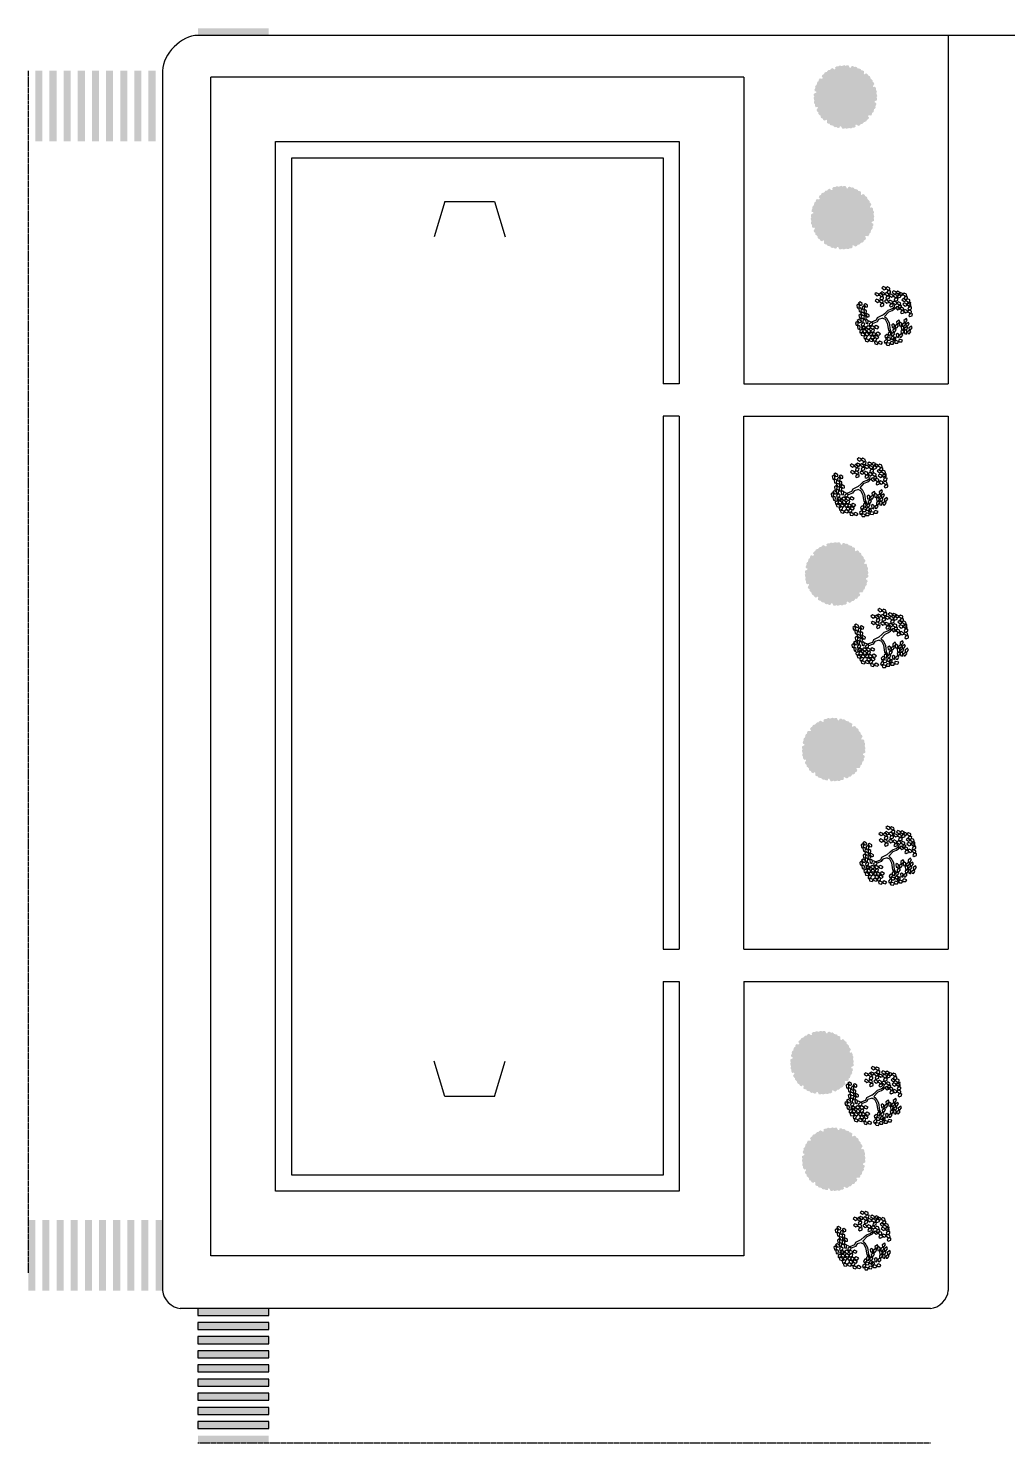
# Model space of a CAD drawing. Header units: millimetres. Extents: x -273369 to 399464, y -35443 to 194245.
# Drawn here: x 292376 to 299302, y 167946 to 177946 of the extents above; entities that cross this region are included whole.
import ezdxf

# ---------------------------------------------------------------- set-up
doc = ezdxf.new("R2010")
doc.units = ezdxf.units.MM
doc.linetypes.add('ACAD_ISO02W100', pattern=[15, 12, -3])
doc.layers.add('TREES', color=3, linetype='Continuous')

# ---------------------------------------------------------------- blocks, each defined once
blk = doc.blocks.new('R_TREE9')
at = {"layer": 'TREES', "color": 3}
for p, q in [((-1032, 688), (-960, 724)), ((-1028, 582), (-1032, 688)), ((-975, 552), (-1028, 582)), ((-923, 604), (-975, 552)), ((-960, 724), (-923, 604)), ((-839, 667), (-757, 734)), ((-830, 606), (-839, 667)), ((-758, 597), (-830, 606)), ((-685, 698), (-758, 597)), ((-757, 734), (-685, 698)), ((-707, 879), (-583, 895)), ((-683, 802), (-707, 879)), ((-699, 992), (-617, 1059)), ((-690, 932), (-699, 992)), ((-618, 922), (-690, 932)), ((-579, 788), (-683, 802)), ((-681, 728), (-599, 795)), ((-672, 667), (-681, 728)), ((-600, 658), (-672, 667)), ((-545, 1024), (-618, 922)), ((-617, 1059), (-545, 1024)), ((-527, 760), (-600, 658)), ((-599, 795), (-527, 760)), ((-583, 895), (-540, 835)), ((-540, 835), (-579, 788)), ((-555, 754), (-431, 769)), ((-532, 676), (-555, 754)), ((-547, 867), (-465, 934)), ((-538, 807), (-547, 867)), ((-540, 1054), (-459, 1120)), ((-532, 993), (-540, 1054)), ((-466, 797), (-538, 807)), ((-460, 983), (-532, 993)), ((-427, 662), (-532, 676)), ((-393, 899), (-466, 797)), ((-465, 934), (-393, 899)), ((-386, 1085), (-460, 983)), ((-459, 1120), (-386, 1085)), ((-431, 769), (-388, 710)), ((-388, 710), (-427, 662)), ((-397, 672), (-273, 688)), ((-374, 595), (-397, 672)), ((-389, 786), (-307, 853)), ((-381, 725), (-389, 786)), ((-388, 928), (-307, 995)), ((-380, 868), (-388, 928)), ((-308, 716), (-381, 725)), ((-308, 858), (-380, 868)), ((-269, 581), (-374, 595)), ((-235, 960), (-308, 858)), ((-235, 817), (-308, 716)), ((-307, 995), (-235, 960)), ((-307, 853), (-235, 817)), ((-295, 547), (-214, 613)), ((-273, 688), (-231, 629)), ((-231, 629), (-269, 581)), ((-231, 847), (-149, 914)), ((-223, 786), (-231, 847)), ((-150, 777), (-223, 786)), ((-214, 613), (-141, 578)), ((-77, 878), (-150, 777)), ((-149, 914), (-77, 878)), ((3, 1024), (43, 1121)), ((39, 974), (3, 1024)), ((108, 1000), (39, 974)), ((43, 1121), (124, 1124)), ((124, 1124), (108, 1000)), ((126, 692), (166, 790)), ((162, 643), (126, 692)), ((143, 1027), (171, 1094)), ((222, 930), (143, 1027)), ((161, 858), (189, 926)), ((241, 761), (161, 858)), ((230, 669), (162, 643)), ((166, 790), (247, 793)), ((171, 1094), (232, 1087)), ((189, 926), (250, 918)), ((275, 991), (222, 930)), ((247, 793), (230, 669)), ((232, 1087), (275, 991)), ((294, 822), (241, 761)), ((250, 918), (294, 822)), ((266, 695), (294, 763)), ((345, 598), (266, 695)), ((278, 993), (318, 1090)), ((314, 943), (278, 993)), ((284, 527), (312, 594)), ((294, 763), (354, 755)), ((312, 594), (373, 587)), ((382, 969), (314, 943)), ((318, 1090), (399, 1093)), ((342, 580), (382, 677)), ((378, 530), (342, 580)), ((398, 659), (345, 598)), ((354, 755), (398, 659)), ((373, 587), (416, 491)), ((399, 1093), (382, 969)), ((382, 677), (463, 680)), ((418, 996), (445, 1063)), ((497, 899), (418, 996)), ((436, 827), (464, 895)), ((516, 730), (436, 827)), ((445, 1063), (506, 1056)), ((463, 680), (446, 556)), ((459, 955), (499, 1052)), ((495, 906), (459, 955)), ((464, 895), (525, 887)), ((482, 582), (510, 650)), ((561, 486), (482, 582)), ((563, 931), (495, 906)), ((550, 960), (497, 899)), ((499, 1052), (580, 1055)), ((506, 1056), (550, 960)), ((510, 650), (570, 643)), ((568, 791), (516, 730)), ((525, 887), (568, 791)), ((580, 1055), (563, 931)), ((570, 643), (614, 547)), ((599, 958), (626, 1026)), ((678, 861), (599, 958)), ((617, 789), (645, 857)), ((697, 693), (617, 789)), ((626, 1026), (687, 1018)), ((645, 857), (706, 849)), ((731, 922), (678, 861)), ((687, 1018), (731, 922)), ((749, 754), (697, 693)), ((698, 824), (739, 921)), ((734, 774), (698, 824)), ((706, 849), (749, 754)), ((803, 800), (734, 774)), ((739, 921), (819, 924)), ((768, 561), (809, 658)), ((819, 924), (803, 800)), ((809, 658), (889, 661)), ((838, 827), (866, 894)), ((918, 730), (838, 827)), ((857, 658), (885, 726)), ((936, 561), (857, 658)), ((866, 894), (927, 887)), ((889, 661), (873, 537)), ((885, 726), (945, 718)), ((908, 564), (936, 631)), ((970, 791), (918, 730)), ((927, 887), (970, 791)), ((936, 631), (997, 624)), ((989, 622), (936, 561)), ((945, 718), (989, 622)), ((997, 624), (1040, 528)), ((-1172, 180), (-1100, 217)), ((-1168, 75), (-1172, 180)), ((-1115, 45), (-1168, 75)), ((-1125, 343), (-1053, 380)), ((-1121, 238), (-1125, 343)), ((-1068, 208), (-1121, 238)), ((-1063, 97), (-1115, 45)), ((-1100, 217), (-1063, 97)), ((-1083, 0), (-1020, 108)), ((-1079, 525), (-1007, 561)), ((-1075, 419), (-1079, 525)), ((-1021, 389), (-1075, 419)), ((-1016, 260), (-1068, 208)), ((-1053, 380), (-1016, 260)), ((-970, 441), (-1021, 389)), ((-1020, 108), (-947, 106)), ((-1007, 561), (-970, 441)), ((-933, 47), (-1007, -28)), ((-989, 344), (-927, 453)), ((-914, 316), (-989, 344)), ((-962, 212), (-890, 248)), ((-958, 106), (-962, 212)), ((-905, 76), (-958, 106)), ((-947, 106), (-933, 47)), ((-927, 453), (-854, 450)), ((-915, 375), (-843, 411)), ((-911, 269), (-915, 375)), ((-839, 391), (-914, 316)), ((-858, 239), (-911, 269)), ((-853, 128), (-905, 76)), ((-890, 248), (-853, 128)), ((-873, 31), (-810, 140)), ((-797, 3), (-873, 31)), ((-806, 291), (-858, 239)), ((-854, 450), (-839, 391)), ((-847, 553), (-723, 569)), ((-824, 476), (-847, 553)), ((-843, 411), (-806, 291)), ((-719, 462), (-824, 476)), ((-810, 140), (-737, 137)), ((-723, 78), (-797, 3)), ((-795, 222), (-671, 238)), ((-771, 145), (-795, 222)), ((-786, 335), (-705, 402)), ((-778, 275), (-786, 335)), ((-705, 265), (-778, 275)), ((-667, 131), (-771, 145)), ((-737, 137), (-723, 78)), ((-723, 569), (-681, 510)), ((-681, 510), (-719, 462)), ((-705, 402), (-632, 367)), ((-632, 367), (-705, 265)), ((-671, 238), (-628, 178)), ((-628, 178), (-667, 131)), ((-545, 145), (-656, 220)), ((-545, 214), (-650, 277)), ((-628, 396), (-547, 463)), ((-620, 336), (-628, 396)), ((-547, 326), (-620, 336)), ((-547, 463), (-474, 428)), ((-474, 428), (-547, 326)), ((-253, 177), (-545, 214)), ((-258, 95), (-545, 145)), ((-462, 372), (-338, 388)), ((-438, 295), (-462, 372)), ((-453, 485), (-372, 552)), ((-445, 425), (-453, 485)), ((-372, 415), (-445, 425)), ((-334, 281), (-438, 295)), ((-372, 552), (-299, 517)), ((-299, 517), (-372, 415)), ((-338, 388), (-295, 328)), ((-295, 328), (-334, 281)), ((-287, 486), (-295, 547)), ((-214, 476), (-287, 486)), ((-101, 14), (-258, 95)), ((-60, 70), (-253, 177)), ((-141, 578), (-214, 476)), ((-60, -80), (-101, 14)), ((4, -11), (-60, 70)), ((4, -11), (197, 164)), ((63, -93), (174, 33)), ((174, 33), (267, 133)), ((197, 164), (256, 302)), ((256, 302), (308, 383)), ((267, 133), (320, 283)), ((364, 430), (284, 527)), ((308, 383), (367, 421)), ((320, 283), (408, 389)), ((416, 491), (364, 430)), ((367, 421), (390, 489)), ((446, 556), (378, 530)), ((400, 242), (441, 339)), ((436, 192), (400, 242)), ((408, 389), (507, 421)), ((505, 218), (436, 192)), ((441, 339), (521, 342)), ((500, 414), (528, 482)), ((580, 317), (500, 414)), ((521, 342), (505, 218)), ((528, 482), (589, 474)), ((540, 244), (568, 312)), ((620, 148), (540, 244)), ((559, 76), (587, 144)), ((638, -21), (559, 76)), ((614, 547), (561, 486)), ((568, 312), (629, 305)), ((632, 378), (580, 317)), ((587, 144), (647, 136)), ((589, 474), (632, 378)), ((672, 209), (620, 148)), ((629, 305), (672, 209)), ((691, 40), (638, -21)), ((640, 436), (680, 533)), ((676, 386), (640, 436)), ((647, 136), (691, 40)), ((744, 412), (676, 386)), ((680, 533), (761, 536)), ((722, 85), (762, 183)), ((757, 36), (722, 85)), ((761, 536), (744, 412)), ((826, 61), (757, 36)), ((762, 183), (843, 186)), ((804, 511), (768, 561)), ((780, 439), (808, 506)), ((859, 342), (780, 439)), ((798, 270), (826, 338)), ((878, 173), (798, 270)), ((873, 537), (804, 511)), ((808, 506), (868, 499)), ((826, 338), (887, 330)), ((843, 186), (826, 61)), ((912, 403), (859, 342)), ((861, 88), (889, 156)), ((941, -9), (861, 88)), ((868, 499), (912, 403)), ((930, 234), (878, 173)), ((887, 330), (930, 234)), ((889, 156), (950, 148)), ((988, 467), (908, 564)), ((927, 395), (955, 463)), ((1006, 298), (927, 395)), ((994, 52), (941, -9)), ((944, 135), (984, 233)), ((979, 86), (944, 135)), ((950, 148), (994, 52)), ((955, 463), (1015, 455)), ((1048, 111), (979, 86)), ((984, 233), (1065, 236)), ((1040, 528), (988, 467)), ((1059, 359), (1006, 298)), ((1015, 455), (1059, 359)), ((1065, 236), (1048, 111)), ((1083, 138), (1111, 206)), ((1163, 41), (1083, 138)), ((1102, -31), (1130, 37)), ((1111, 206), (1172, 198)), ((1130, 37), (1191, 30)), ((1216, 102), (1163, 41)), ((1172, 198), (1216, 102)), ((1191, 30), (1234, -66)), ((-1131, -311), (-1068, -261)), ((-1105, -413), (-1131, -311)), ((-1119, -142), (-1057, -91)), ((-1093, -244), (-1119, -142)), ((-1046, -431), (-1105, -413)), ((-1035, -262), (-1093, -244)), ((-1007, -28), (-1083, 0)), ((-1068, -261), (-1007, -370)), ((-1057, -91), (-996, -201)), ((-1007, -370), (-1046, -431)), ((-996, -201), (-1035, -262)), ((-1014, -524), (-952, -473)), ((-988, -626), (-1014, -524)), ((-1005, -469), (-967, -350)), ((-926, -480), (-1005, -469)), ((-967, -350), (-895, -336)), ((-952, -473), (-890, -582)), ((-869, -392), (-926, -480)), ((-903, -461), (-840, -411)), ((-877, -563), (-903, -461)), ((-895, -336), (-869, -392)), ((-892, -292), (-829, -241)), ((-866, -394), (-892, -292)), ((-819, -582), (-877, -563)), ((-807, -412), (-866, -394)), ((-840, -411), (-779, -520)), ((-829, -241), (-768, -351)), ((-779, -520), (-819, -582)), ((-768, -351), (-807, -412)), ((-778, -619), (-740, -500)), ((-769, -405), (-706, -354)), ((-743, -507), (-769, -405)), ((-757, -236), (-695, -185)), ((-731, -338), (-757, -236)), ((-684, -525), (-743, -507)), ((-740, -500), (-668, -487)), ((-673, -356), (-731, -338)), ((-706, -354), (-645, -464)), ((-641, -542), (-698, -630)), ((-695, -185), (-633, -294)), ((-645, -464), (-684, -525)), ((-633, -294), (-673, -356)), ((-668, -487), (-641, -542)), ((-643, -563), (-605, -444)), ((-564, -574), (-643, -563)), ((-641, -618), (-578, -567)), ((-605, -444), (-533, -430)), ((-578, -567), (-517, -676)), ((-507, -485), (-564, -574)), ((-533, -430), (-507, -485)), ((-500, -468), (-437, -417)), ((-474, -570), (-500, -468)), ((-489, -299), (-426, -248)), ((-463, -401), (-489, -299)), ((-416, -588), (-474, -570)), ((-404, -419), (-463, -401)), ((-437, -417), (-376, -526)), ((-426, -248), (-365, -357)), ((-376, -526), (-416, -588)), ((-365, -357), (-404, -419)), ((-375, -626), (-337, -506)), ((-337, -506), (-265, -493)), ((-238, -548), (-295, -637)), ((-212, -318), (-293, -518)), ((-265, -493), (-238, -548)), ((-147, -355), (-223, -549)), ((-223, -549), (-177, -650)), ((-112, -255), (-212, -318)), ((-48, -312), (-147, -355)), ((-60, -80), (-112, -255)), ((63, -93), (-48, -312)), ((424, -140), (464, -43)), ((460, -190), (424, -140)), ((528, -164), (460, -190)), ((464, -43), (545, -40)), ((545, -40), (528, -164)), ((564, -137), (591, -70)), ((643, -234), (564, -137)), ((582, -306), (610, -238)), ((662, -403), (582, -306)), ((591, -70), (652, -77)), ((610, -238), (671, -246)), ((696, -173), (643, -234)), ((652, -77), (696, -173)), ((714, -342), (662, -403)), ((671, -246), (714, -342)), ((692, -153), (733, -55)), ((728, -202), (692, -153)), ((797, -176), (728, -202)), ((733, -55), (813, -52)), ((813, -52), (797, -176)), ((832, -150), (860, -82)), ((912, -247), (832, -150)), ((851, -318), (879, -251)), ((930, -415), (851, -318)), ((860, -82), (921, -90)), ((879, -251), (939, -258)), ((880, -81), (908, -13)), ((959, -177), (880, -81)), ((908, -13), (969, -20)), ((964, -186), (912, -247)), ((921, -90), (964, -186)), ((983, -354), (930, -415)), ((939, -258), (983, -354)), ((1012, -116), (959, -177)), ((969, -20), (1012, -116)), ((1181, -127), (1102, -31)), ((1234, -66), (1181, -127)), ((-1026, -693), (-963, -642)), ((-1000, -795), (-1026, -693)), ((-941, -813), (-1000, -795)), ((-930, -644), (-988, -626)), ((-963, -642), (-902, -752)), ((-902, -752), (-941, -813)), ((-890, -582), (-930, -644)), ((-900, -851), (-862, -732)), ((-821, -862), (-900, -851)), ((-862, -732), (-790, -718)), ((-764, -773), (-821, -862)), ((-790, -718), (-764, -773)), ((-786, -862), (-724, -811)), ((-760, -964), (-786, -862)), ((-698, -630), (-778, -619)), ((-775, -693), (-712, -642)), ((-749, -795), (-775, -693)), ((-702, -982), (-760, -964)), ((-690, -813), (-749, -795)), ((-724, -811), (-662, -920)), ((-712, -642), (-651, -751)), ((-662, -920), (-702, -982)), ((-651, -751), (-690, -813)), ((-661, -1020), (-623, -901)), ((-581, -1031), (-661, -1020)), ((-652, -787), (-589, -736)), ((-626, -889), (-652, -787)), ((-614, -720), (-641, -618)), ((-567, -907), (-626, -889)), ((-623, -901), (-551, -887)), ((-556, -738), (-614, -720)), ((-589, -736), (-528, -845)), ((-524, -942), (-581, -1031)), ((-528, -845), (-567, -907)), ((-517, -676), (-556, -738)), ((-551, -887), (-524, -942)), ((-527, -945), (-488, -825)), ((-447, -956), (-527, -945)), ((-519, -1024), (-394, -1012)), ((-498, -1102), (-519, -1024)), ((-506, -799), (-443, -749)), ((-480, -901), (-506, -799)), ((-394, -1119), (-498, -1102)), ((-494, -630), (-432, -579)), ((-468, -732), (-494, -630)), ((-488, -825), (-417, -812)), ((-421, -920), (-480, -901)), ((-410, -750), (-468, -732)), ((-390, -867), (-447, -956)), ((-443, -749), (-382, -858)), ((-432, -579), (-371, -689)), ((-382, -858), (-421, -920)), ((-417, -812), (-390, -867)), ((-371, -689), (-410, -750)), ((-394, -1012), (-354, -1073)), ((-354, -1073), (-394, -1119)), ((-380, -957), (-342, -838)), ((-301, -968), (-380, -957)), ((-295, -637), (-375, -626)), ((-369, -1103), (-244, -1091)), ((-348, -1181), (-369, -1103)), ((-342, -838), (-270, -825)), ((-244, -880), (-301, -968)), ((-285, -692), (-161, -680)), ((-264, -770), (-285, -692)), ((-270, -825), (-244, -880)), ((-160, -787), (-264, -770)), ((-246, -1047), (-229, -975)), ((-153, -1130), (-246, -1047)), ((-244, -1091), (-204, -1152)), ((-204, -1152), (-244, -1198)), ((-229, -975), (-168, -973)), ((-227, -886), (-102, -874)), ((-206, -964), (-227, -886)), ((-102, -981), (-206, -964)), ((-168, -973), (-110, -1061)), ((-161, -680), (-120, -741)), ((-120, -741), (-160, -787)), ((-110, -1061), (-153, -1130)), ((-135, -771), (-10, -759)), ((-114, -849), (-135, -771)), ((-10, -866), (-114, -849)), ((-102, -874), (-62, -935)), ((-62, -935), (-102, -981)), ((-77, -965), (48, -953)), ((-56, -1043), (-77, -965)), ((48, -1060), (-56, -1043)), ((-13, -715), (4, -644)), ((81, -798), (-13, -715)), ((-10, -759), (30, -820)), ((30, -820), (-10, -866)), ((4, -644), (65, -642)), ((46, -909), (63, -838)), ((139, -992), (46, -909)), ((48, -953), (89, -1014)), ((89, -1014), (48, -1060)), ((63, -838), (124, -836)), ((65, -642), (124, -729)), ((124, -729), (81, -798)), ((118, -761), (242, -749)), ((139, -839), (118, -761)), ((124, -836), (182, -923)), ((243, -856), (139, -839)), ((182, -923), (139, -992)), ((194, -974), (318, -962)), ((215, -1052), (194, -974)), ((319, -1069), (215, -1052)), ((242, -749), (283, -810)), ((283, -810), (243, -856)), ((268, -840), (393, -828)), ((289, -918), (268, -840)), ((393, -935), (289, -918)), ((318, -962), (359, -1023)), ((359, -1023), (319, -1069)), ((344, -1053), (469, -1041)), ((365, -1130), (344, -1053)), ((469, -1148), (365, -1130)), ((390, -784), (407, -712)), ((484, -867), (390, -784)), ((393, -828), (433, -889)), ((433, -889), (393, -935)), ((407, -712), (468, -710)), ((466, -996), (483, -925)), ((560, -1079), (466, -996)), ((468, -710), (527, -798)), ((469, -1041), (509, -1102)), ((509, -1102), (469, -1148)), ((483, -925), (544, -923)), ((527, -798), (484, -867)), ((544, -923), (603, -1011)), ((603, -1011), (560, -1079)), ((-244, -1198), (-348, -1181))]:
    blk.add_line(p, q, dxfattribs=at)

msp = doc.modelspace()

# ---------------------------------------------------------------- hatches: boundary and pattern name
h = msp.add_hatch(color=256)
h.set_gradient(color1=(255, 255, 255), rotation=208, tint=1)
h.paths.add_polyline_path([(294076.049, 177945.938), (294076.049, 177895.938), (293576.049, 177895.938), (293576.049, 177945.938)])
h = msp.add_hatch(color=256)
h.set_gradient(color1=(255, 255, 255), rotation=208, tint=1)
h.paths.add_polyline_path([(292426.046, 177146.911), (292476.046, 177146.911), (292476.046, 177646.911), (292426.046, 177646.911)])
h.paths.add_polyline_path([(292576.046, 177646.911), (292526.046, 177646.911), (292526.046, 177146.911), (292576.046, 177146.911)])
h.paths.add_polyline_path([(292626.046, 177146.911), (292676.046, 177146.911), (292676.046, 177646.911), (292626.046, 177646.911)])
h.paths.add_polyline_path([(292726.046, 177146.911), (292776.046, 177146.911), (292776.046, 177646.911), (292726.046, 177646.911)])
h.paths.add_polyline_path([(292876.046, 177646.911), (292826.046, 177646.911), (292826.046, 177146.911), (292876.046, 177146.911)])
h.paths.add_polyline_path([(292926.046, 177146.911), (292976.046, 177146.911), (292976.046, 177646.911), (292926.046, 177646.911)])
h.paths.add_polyline_path([(293026.046, 177146.911), (293076.046, 177146.911), (293076.046, 177646.911), (293026.046, 177646.911)])
h.paths.add_polyline_path([(293126.046, 177146.911), (293176.046, 177146.911), (293176.046, 177646.911), (293126.046, 177646.911)])
h.paths.add_polyline_path([(293226.046, 177146.911), (293276.046, 177146.911), (293276.046, 177646.911), (293226.046, 177646.911)])
h = msp.add_hatch(color=256)
h.dxf.hatch_style = 1
h.set_gradient(color1=(153, 204, 0), color2=(51, 51, 51), rotation=208, tint=1)
h.paths.add_polyline_path([(298148.154, 177685.376), (298157.115, 177679.987), (298163.388, 177683.744), (298176.683, 177683.705), (298185.724, 177666.849), (298192.96, 177666.849), (298195.934, 177677.367), (298207.202, 177678.962), (298219.378, 177672.275), (298228.575, 177674.235), (298237.063, 177668.821), (298239.926, 177663.463), (298261.614, 177658.411), (298266.68, 177649.264), (298273.991, 177649.381), (298285.486, 177642.7), (298284.887, 177623.582), (298291.154, 177619.964), (298298.988, 177627.586), (298309.544, 177623.333), (298316.746, 177611.454), (298325.69, 177608.553), (298330.334, 177599.62), (298330.134, 177593.549), (298346.391, 177578.33), (298346.205, 177567.875), (298352.595, 177564.321), (298359.209, 177552.788), (298349.131, 177536.53), (298352.749, 177530.264), (298363.345, 177532.947), (298370.361, 177523.986), (298370.658, 177510.097), (298376.954, 177503.113), (298376.509, 177493.055), (298373.3, 177487.897), (298379.77, 177466.588), (298374.381, 177457.628), (298378.138, 177451.355), (298378.099, 177438.059), (298361.243, 177429.019), (298361.243, 177421.783), (298371.761, 177418.809), (298373.356, 177407.541), (298366.669, 177395.364), (298368.629, 177386.168), (298363.215, 177377.68), (298357.857, 177374.817), (298352.805, 177353.128), (298343.658, 177348.062), (298343.775, 177340.752), (298337.094, 177329.257), (298317.976, 177329.856), (298314.358, 177323.589), (298321.98, 177315.754), (298317.727, 177305.199), (298305.848, 177297.997), (298302.947, 177289.052), (298294.014, 177284.409), (298287.943, 177284.609), (298272.724, 177268.351), (298262.269, 177268.538), (298258.715, 177262.148), (298247.182, 177255.533), (298230.924, 177265.611), (298224.658, 177261.993), (298227.341, 177251.397), (298218.38, 177244.382), (298204.492, 177244.085), (298197.507, 177237.789), (298187.449, 177238.234), (298182.291, 177241.443), (298160.982, 177234.973), (298152.022, 177240.362), (298145.749, 177236.605), (298132.453, 177236.643), (298123.413, 177253.5), (298116.177, 177253.5), (298113.203, 177242.982), (298101.935, 177241.387), (298089.758, 177248.074), (298080.562, 177246.114), (298072.074, 177251.528), (298069.211, 177256.886), (298047.522, 177261.937), (298042.456, 177271.084), (298035.146, 177270.967), (298023.651, 177277.648), (298024.25, 177296.767), (298017.983, 177300.385), (298010.148, 177292.763), (297999.593, 177297.016), (297992.391, 177308.895), (297983.446, 177311.796), (297978.803, 177320.729), (297979.003, 177326.8), (297962.745, 177342.019), (297962.932, 177352.474), (297956.542, 177356.027), (297949.927, 177367.561), (297960.005, 177383.818), (297956.387, 177390.085), (297945.791, 177387.402), (297938.776, 177396.362), (297938.479, 177410.251), (297932.183, 177417.236), (297932.628, 177427.294), (297935.837, 177432.452), (297929.367, 177453.76), (297934.756, 177462.721), (297930.999, 177468.994), (297931.037, 177482.289), (297947.894, 177491.33), (297947.894, 177498.566), (297937.376, 177501.54), (297935.781, 177512.808), (297942.468, 177524.984), (297940.508, 177534.181), (297945.922, 177542.669), (297951.28, 177545.531), (297956.331, 177567.22), (297965.478, 177572.286), (297965.361, 177579.597), (297972.042, 177591.092), (297991.161, 177590.493), (297994.779, 177596.759), (297987.157, 177604.594), (297991.41, 177615.15), (298003.289, 177622.352), (298006.19, 177631.296), (298015.123, 177635.94), (298021.194, 177635.74), (298036.413, 177651.997), (298046.868, 177651.811), (298050.421, 177658.201), (298061.955, 177664.815), (298078.212, 177654.737), (298084.479, 177658.355), (298081.796, 177668.951), (298090.757, 177675.966), (298104.645, 177676.264), (298111.63, 177682.559), (298121.688, 177682.115), (298126.846, 177678.906)])
h = msp.add_hatch(color=256)
h.dxf.hatch_style = 1
h.set_gradient(color1=(153, 204, 0), color2=(51, 51, 51), rotation=208, tint=1)
h.paths.add_polyline_path([(298127.311, 176832.233), (298136.272, 176826.845), (298142.544, 176830.601), (298155.84, 176830.563), (298164.88, 176813.707), (298172.116, 176813.707), (298175.091, 176824.224), (298186.358, 176825.819), (298198.535, 176819.133), (298207.732, 176821.093), (298216.22, 176815.678), (298219.082, 176810.32), (298240.771, 176805.269), (298245.837, 176796.122), (298253.148, 176796.239), (298264.643, 176789.558), (298264.043, 176770.44), (298270.31, 176766.822), (298278.145, 176774.443), (298288.701, 176770.191), (298295.902, 176758.311), (298304.847, 176755.411), (298309.491, 176746.478), (298309.291, 176740.406), (298325.548, 176725.187), (298325.362, 176714.733), (298331.751, 176711.179), (298338.366, 176699.645), (298328.288, 176683.388), (298331.906, 176677.121), (298342.502, 176679.805), (298349.517, 176670.844), (298349.815, 176656.955), (298356.11, 176649.971), (298355.665, 176639.913), (298352.457, 176634.755), (298358.926, 176613.446), (298353.538, 176604.485), (298357.294, 176598.213), (298357.256, 176584.917), (298340.4, 176575.877), (298340.4, 176568.641), (298350.917, 176565.666), (298352.512, 176554.399), (298345.826, 176542.222), (298347.786, 176533.025), (298342.371, 176524.537), (298337.013, 176521.675), (298331.962, 176499.986), (298322.815, 176494.92), (298322.932, 176487.609), (298316.251, 176476.114), (298297.133, 176476.714), (298293.515, 176470.447), (298301.136, 176462.612), (298296.884, 176452.056), (298285.004, 176444.855), (298282.104, 176435.91), (298273.171, 176431.266), (298267.099, 176431.466), (298251.88, 176415.209), (298241.426, 176415.395), (298237.872, 176409.006), (298226.338, 176402.391), (298210.081, 176412.469), (298203.814, 176408.851), (298206.498, 176398.255), (298197.537, 176391.24), (298183.648, 176390.942), (298176.664, 176384.647), (298166.606, 176385.092), (298161.448, 176388.3), (298140.139, 176381.831), (298131.178, 176387.219), (298124.906, 176383.463), (298111.61, 176383.501), (298102.57, 176400.357), (298095.334, 176400.357), (298092.359, 176389.84), (298081.092, 176388.245), (298068.915, 176394.931), (298059.718, 176392.971), (298051.23, 176398.386), (298048.368, 176403.744), (298026.679, 176408.795), (298021.613, 176417.942), (298014.302, 176417.825), (298002.807, 176424.506), (298003.407, 176443.624), (297997.14, 176447.242), (297989.305, 176439.621), (297978.749, 176443.873), (297971.548, 176455.753), (297962.603, 176458.653), (297957.959, 176467.586), (297958.159, 176473.658), (297941.902, 176488.877), (297942.088, 176499.331), (297935.699, 176502.885), (297929.084, 176514.419), (297939.162, 176530.676), (297935.544, 176536.943), (297924.948, 176534.259), (297917.933, 176543.22), (297917.635, 176557.109), (297911.34, 176564.093), (297911.785, 176574.151), (297914.993, 176579.309), (297908.524, 176600.618), (297913.912, 176609.579), (297910.156, 176615.851), (297910.194, 176629.147), (297927.05, 176638.187), (297927.05, 176645.423), (297916.533, 176648.398), (297914.938, 176659.665), (297921.624, 176671.842), (297919.664, 176681.039), (297925.079, 176689.527), (297930.437, 176692.389), (297935.488, 176714.078), (297944.635, 176719.144), (297944.518, 176726.455), (297951.199, 176737.95), (297970.317, 176737.35), (297973.935, 176743.617), (297966.314, 176751.452), (297970.566, 176762.008), (297982.446, 176769.209), (297985.346, 176778.154), (297994.279, 176782.798), (298000.351, 176782.598), (298015.57, 176798.855), (298026.024, 176798.669), (298029.578, 176805.059), (298041.112, 176811.673), (298057.369, 176801.595), (298063.636, 176805.213), (298060.952, 176815.809), (298069.913, 176822.824), (298083.802, 176823.122), (298090.786, 176829.417), (298100.844, 176828.972), (298106.002, 176825.764)])
h = msp.add_hatch(color=256)
h.dxf.hatch_style = 1
h.set_gradient(color1=(153, 204, 0), color2=(51, 51, 51), rotation=208, tint=1)
h.paths.add_polyline_path([(298086.045, 174313.071), (298095.006, 174307.682), (298101.279, 174311.439), (298114.574, 174311.4), (298123.615, 174294.544), (298130.851, 174294.544), (298133.825, 174305.062), (298145.093, 174306.657), (298157.27, 174299.97), (298166.466, 174301.93), (298174.954, 174296.516), (298177.817, 174291.158), (298199.505, 174286.106), (298204.571, 174276.959), (298211.882, 174277.076), (298223.377, 174270.395), (298222.778, 174251.277), (298229.045, 174247.659), (298236.879, 174255.281), (298247.435, 174251.028), (298254.637, 174239.149), (298263.581, 174236.248), (298268.225, 174227.315), (298268.025, 174221.244), (298284.283, 174206.025), (298284.096, 174195.57), (298290.486, 174192.016), (298297.1, 174180.483), (298287.023, 174164.225), (298290.641, 174157.959), (298301.237, 174160.642), (298308.252, 174151.681), (298308.549, 174137.792), (298314.845, 174130.808), (298314.4, 174120.75), (298311.191, 174115.592), (298317.661, 174094.283), (298312.272, 174085.322), (298316.029, 174079.05), (298315.99, 174065.754), (298299.134, 174056.714), (298299.134, 174049.478), (298309.652, 174046.504), (298311.247, 174035.236), (298304.56, 174023.059), (298306.52, 174013.863), (298301.106, 174005.375), (298295.748, 174002.512), (298290.697, 173980.823), (298281.549, 173975.757), (298281.667, 173968.447), (298274.985, 173956.952), (298255.867, 173957.551), (298252.249, 173951.284), (298259.871, 173943.449), (298255.618, 173932.894), (298243.739, 173925.692), (298240.838, 173916.747), (298231.905, 173912.104), (298225.834, 173912.304), (298210.615, 173896.046), (298200.16, 173896.233), (298196.606, 173889.843), (298185.073, 173883.228), (298168.816, 173893.306), (298162.549, 173889.688), (298165.232, 173879.092), (298156.271, 173872.077), (298142.383, 173871.78), (298135.398, 173865.484), (298125.34, 173865.929), (298120.182, 173869.138), (298098.874, 173862.668), (298089.913, 173868.057), (298083.64, 173864.3), (298070.345, 173864.338), (298061.304, 173881.195), (298054.068, 173881.195), (298051.094, 173870.677), (298039.826, 173869.082), (298027.649, 173875.769), (298018.453, 173873.809), (298009.965, 173879.223), (298007.102, 173884.581), (297985.414, 173889.632), (297980.348, 173898.779), (297973.037, 173898.662), (297961.542, 173905.343), (297962.141, 173924.461), (297955.874, 173928.08), (297948.04, 173920.458), (297937.484, 173924.71), (297930.282, 173936.59), (297921.338, 173939.491), (297916.694, 173948.423), (297916.894, 173954.495), (297900.636, 173969.714), (297900.823, 173980.168), (297894.433, 173983.722), (297887.819, 173995.256), (297897.897, 174011.513), (297894.278, 174017.78), (297883.682, 174015.097), (297876.667, 174024.057), (297876.37, 174037.946), (297870.074, 174044.931), (297870.519, 174054.989), (297873.728, 174060.147), (297867.258, 174081.455), (297872.647, 174090.416), (297868.89, 174096.689), (297868.929, 174109.984), (297885.785, 174119.024), (297885.785, 174126.261), (297875.267, 174129.235), (297873.672, 174140.503), (297880.359, 174152.679), (297878.399, 174161.876), (297883.813, 174170.364), (297889.171, 174173.226), (297894.222, 174194.915), (297903.37, 174199.981), (297903.252, 174207.292), (297909.934, 174218.787), (297929.052, 174218.188), (297932.67, 174224.454), (297925.048, 174232.289), (297929.301, 174242.845), (297941.18, 174250.047), (297944.081, 174258.991), (297953.014, 174263.635), (297959.085, 174263.435), (297974.304, 174279.692), (297984.759, 174279.506), (297988.313, 174285.896), (297999.846, 174292.51), (298016.103, 174282.432), (298022.37, 174286.05), (298019.687, 174296.646), (298028.648, 174303.661), (298042.536, 174303.959), (298049.521, 174310.254), (298059.579, 174309.81), (298064.737, 174306.601)])
h = msp.add_hatch(color=256)
h.dxf.hatch_style = 1
h.set_gradient(color1=(153, 204, 0), color2=(51, 51, 51), rotation=208, tint=1)
h.paths.add_polyline_path([(298065.343, 173071.731), (298074.303, 173066.343), (298080.576, 173070.099), (298093.872, 173070.061), (298102.912, 173053.204), (298110.148, 173053.204), (298113.122, 173063.722), (298124.39, 173065.317), (298136.567, 173058.631), (298145.763, 173060.59), (298154.251, 173055.176), (298157.114, 173049.818), (298178.802, 173044.767), (298183.868, 173035.62), (298191.179, 173035.737), (298202.674, 173029.056), (298202.075, 173009.938), (298208.342, 173006.32), (298216.177, 173013.941), (298226.732, 173009.689), (298233.934, 172997.809), (298242.878, 172994.908), (298247.522, 172985.976), (298247.322, 172979.904), (298263.58, 172964.685), (298263.393, 172954.231), (298269.783, 172950.677), (298276.397, 172939.143), (298266.32, 172922.886), (298269.938, 172916.619), (298280.534, 172919.302), (298287.549, 172910.342), (298287.846, 172896.453), (298294.142, 172889.469), (298293.697, 172879.411), (298290.488, 172874.253), (298296.958, 172852.944), (298291.569, 172843.983), (298295.326, 172837.711), (298295.287, 172824.415), (298278.431, 172815.375), (298278.431, 172808.139), (298288.949, 172805.164), (298290.544, 172793.897), (298283.857, 172781.72), (298285.817, 172772.523), (298280.403, 172764.035), (298275.045, 172761.173), (298269.994, 172739.484), (298260.847, 172734.418), (298260.964, 172727.107), (298254.283, 172715.612), (298235.164, 172716.211), (298231.546, 172709.945), (298239.168, 172702.11), (298234.915, 172691.554), (298223.036, 172684.353), (298220.135, 172675.408), (298211.202, 172670.764), (298205.131, 172670.964), (298189.912, 172654.707), (298179.457, 172654.893), (298175.903, 172648.503), (298164.37, 172641.889), (298148.113, 172651.967), (298141.846, 172648.349), (298144.529, 172637.753), (298135.568, 172630.738), (298121.68, 172630.44), (298114.695, 172624.145), (298104.637, 172624.59), (298099.479, 172627.798), (298078.171, 172621.329), (298069.21, 172626.717), (298062.937, 172622.961), (298049.642, 172622.999), (298040.601, 172639.855), (298033.365, 172639.855), (298030.391, 172629.337), (298019.123, 172627.743), (298006.947, 172634.429), (297997.75, 172632.469), (297989.262, 172637.884), (297986.399, 172643.242), (297964.711, 172648.293), (297959.645, 172657.44), (297952.334, 172657.323), (297940.839, 172664.004), (297941.438, 172683.122), (297935.171, 172686.74), (297927.337, 172679.119), (297916.781, 172683.371), (297909.579, 172695.25), (297900.635, 172698.151), (297895.991, 172707.084), (297896.191, 172713.156), (297879.934, 172728.375), (297880.12, 172738.829), (297873.73, 172742.383), (297867.116, 172753.917), (297877.194, 172770.174), (297873.575, 172776.441), (297862.98, 172773.757), (297855.964, 172782.718), (297855.667, 172796.607), (297849.371, 172803.591), (297849.816, 172813.649), (297853.025, 172818.807), (297846.555, 172840.116), (297851.944, 172849.077), (297848.187, 172855.349), (297848.226, 172868.645), (297865.082, 172877.685), (297865.082, 172884.921), (297854.564, 172887.896), (297852.969, 172899.163), (297859.656, 172911.34), (297857.696, 172920.537), (297863.11, 172929.025), (297868.468, 172931.887), (297873.519, 172953.576), (297882.667, 172958.642), (297882.549, 172965.952), (297889.231, 172977.448), (297908.349, 172976.848), (297911.967, 172983.115), (297904.345, 172990.95), (297908.598, 173001.506), (297920.477, 173008.707), (297923.378, 173017.652), (297932.311, 173022.296), (297938.382, 173022.096), (297953.601, 173038.353), (297964.056, 173038.167), (297967.61, 173044.556), (297979.143, 173051.171), (297995.401, 173041.093), (298001.667, 173044.711), (297998.984, 173055.307), (298007.945, 173062.322), (298021.833, 173062.619), (298028.818, 173068.915), (298038.876, 173068.47), (298044.034, 173065.262)])
h = msp.add_hatch(color=256)
h.dxf.hatch_style = 1
h.set_gradient(color1=(153, 204, 0), color2=(51, 51, 51), rotation=208, tint=1)
h.paths.add_polyline_path([(297982.531, 170858.009), (297991.492, 170852.621), (297997.764, 170856.377), (298011.06, 170856.339), (298020.1, 170839.483), (298027.336, 170839.483), (298030.31, 170850.001), (298041.578, 170851.595), (298053.755, 170844.909), (298062.951, 170846.869), (298071.439, 170841.454), (298074.302, 170836.097), (298095.991, 170831.045), (298101.057, 170821.898), (298108.367, 170822.015), (298119.862, 170815.334), (298119.263, 170796.216), (298125.53, 170792.598), (298133.365, 170800.219), (298143.92, 170795.967), (298151.122, 170784.088), (298160.067, 170781.187), (298164.71, 170772.254), (298164.51, 170766.182), (298180.768, 170750.963), (298180.581, 170740.509), (298186.971, 170736.955), (298193.586, 170725.421), (298183.508, 170709.164), (298187.126, 170702.897), (298197.722, 170705.581), (298204.737, 170696.62), (298205.034, 170682.731), (298211.33, 170675.747), (298210.885, 170665.689), (298207.676, 170660.531), (298214.146, 170639.222), (298208.757, 170630.261), (298212.514, 170623.989), (298212.476, 170610.693), (298195.619, 170601.653), (298195.619, 170594.417), (298206.137, 170591.442), (298207.732, 170580.175), (298201.045, 170567.998), (298203.005, 170558.801), (298197.591, 170550.313), (298192.233, 170547.451), (298187.182, 170525.762), (298178.035, 170520.696), (298178.152, 170513.386), (298171.471, 170501.89), (298152.353, 170502.49), (298148.734, 170496.223), (298156.356, 170488.388), (298152.104, 170477.832), (298140.224, 170470.631), (298137.323, 170461.686), (298128.39, 170457.042), (298122.319, 170457.242), (298107.1, 170440.985), (298096.645, 170441.171), (298093.092, 170434.782), (298081.558, 170428.167), (298065.301, 170438.245), (298059.034, 170434.627), (298061.717, 170424.031), (298052.757, 170417.016), (298038.868, 170416.719), (298031.883, 170410.423), (298021.825, 170410.868), (298016.667, 170414.077), (297995.359, 170407.607), (297986.398, 170412.995), (297980.125, 170409.239), (297966.83, 170409.277), (297957.789, 170426.134), (297950.553, 170426.134), (297947.579, 170415.616), (297936.311, 170414.021), (297924.135, 170420.707), (297914.938, 170418.748), (297906.45, 170424.162), (297903.588, 170429.52), (297881.899, 170434.571), (297876.833, 170443.718), (297869.522, 170443.601), (297858.027, 170450.282), (297858.626, 170469.4), (297852.36, 170473.018), (297844.525, 170465.397), (297833.969, 170469.649), (297826.767, 170481.529), (297817.823, 170484.43), (297813.179, 170493.362), (297813.379, 170499.434), (297797.122, 170514.653), (297797.308, 170525.107), (297790.918, 170528.661), (297784.304, 170540.195), (297794.382, 170556.452), (297790.764, 170562.719), (297780.168, 170560.036), (297773.153, 170568.996), (297772.855, 170582.885), (297766.56, 170589.869), (297767.004, 170599.927), (297770.213, 170605.085), (297763.743, 170626.394), (297769.132, 170635.355), (297765.375, 170641.627), (297765.414, 170654.923), (297782.27, 170663.963), (297782.27, 170671.199), (297771.752, 170674.174), (297770.157, 170685.441), (297776.844, 170697.618), (297774.884, 170706.815), (297780.298, 170715.303), (297785.656, 170718.165), (297790.708, 170739.854), (297799.855, 170744.92), (297799.738, 170752.231), (297806.419, 170763.726), (297825.537, 170763.127), (297829.155, 170769.393), (297821.533, 170777.228), (297825.786, 170787.784), (297837.665, 170794.986), (297840.566, 170803.93), (297849.499, 170808.574), (297855.57, 170808.374), (297870.789, 170824.631), (297881.244, 170824.445), (297884.798, 170830.835), (297896.331, 170837.449), (297912.589, 170827.371), (297918.855, 170830.989), (297916.172, 170841.585), (297925.133, 170848.6), (297939.022, 170848.898), (297946.006, 170855.193), (297956.064, 170854.749), (297961.222, 170851.54)])
h = msp.add_hatch(color=256)
h.dxf.hatch_style = 1
h.set_gradient(color1=(153, 204, 0), color2=(51, 51, 51), rotation=208, tint=1)
h.paths.add_polyline_path([(298065.343, 170175.273), (298074.303, 170169.884), (298080.576, 170173.641), (298093.872, 170173.602), (298102.912, 170156.746), (298110.148, 170156.746), (298113.122, 170167.264), (298124.39, 170168.859), (298136.567, 170162.172), (298145.763, 170164.132), (298154.251, 170158.718), (298157.114, 170153.36), (298178.802, 170148.309), (298183.868, 170139.161), (298191.179, 170139.279), (298202.674, 170132.597), (298202.075, 170113.479), (298208.342, 170109.861), (298216.177, 170117.483), (298226.732, 170113.23), (298233.934, 170101.351), (298242.878, 170098.45), (298247.522, 170089.517), (298247.322, 170083.446), (298263.58, 170068.227), (298263.393, 170057.772), (298269.783, 170054.218), (298276.397, 170042.685), (298266.32, 170026.427), (298269.938, 170020.161), (298280.534, 170022.844), (298287.549, 170013.883), (298287.846, 169999.995), (298294.142, 169993.01), (298293.697, 169982.952), (298290.488, 169977.794), (298296.958, 169956.485), (298291.569, 169947.525), (298295.326, 169941.252), (298295.287, 169927.956), (298278.431, 169918.916), (298278.431, 169911.68), (298288.949, 169908.706), (298290.544, 169897.438), (298283.857, 169885.261), (298285.817, 169876.065), (298280.403, 169867.577), (298275.045, 169864.714), (298269.994, 169843.026), (298260.847, 169837.96), (298260.964, 169830.649), (298254.283, 169819.154), (298235.164, 169819.753), (298231.546, 169813.486), (298239.168, 169805.651), (298234.915, 169795.096), (298223.036, 169787.894), (298220.135, 169778.95), (298211.202, 169774.306), (298205.131, 169774.506), (298189.912, 169758.248), (298179.457, 169758.435), (298175.903, 169752.045), (298164.37, 169745.431), (298148.113, 169755.508), (298141.846, 169751.89), (298144.529, 169741.294), (298135.568, 169734.279), (298121.68, 169733.982), (298114.695, 169727.686), (298104.637, 169728.131), (298099.479, 169731.34), (298078.171, 169724.87), (298069.21, 169730.259), (298062.937, 169726.502), (298049.642, 169726.541), (298040.601, 169743.397), (298033.365, 169743.397), (298030.391, 169732.879), (298019.123, 169731.284), (298006.947, 169737.971), (297997.75, 169736.011), (297989.262, 169741.425), (297986.399, 169746.783), (297964.711, 169751.834), (297959.645, 169760.981), (297952.334, 169760.864), (297940.839, 169767.545), (297941.438, 169786.664), (297935.171, 169790.282), (297927.337, 169782.66), (297916.781, 169786.913), (297909.579, 169798.792), (297900.635, 169801.693), (297895.991, 169810.626), (297896.191, 169816.697), (297879.934, 169831.916), (297880.12, 169842.371), (297873.73, 169845.925), (297867.116, 169857.458), (297877.194, 169873.715), (297873.575, 169879.982), (297862.98, 169877.299), (297855.964, 169886.26), (297855.667, 169900.148), (297849.371, 169907.133), (297849.816, 169917.191), (297853.025, 169922.349), (297846.555, 169943.657), (297851.944, 169952.618), (297848.187, 169958.891), (297848.226, 169972.186), (297865.082, 169981.227), (297865.082, 169988.463), (297854.564, 169991.437), (297852.969, 170002.705), (297859.656, 170014.881), (297857.696, 170024.078), (297863.11, 170032.566), (297868.468, 170035.429), (297873.519, 170057.117), (297882.667, 170062.183), (297882.549, 170069.494), (297889.231, 170080.989), (297908.349, 170080.39), (297911.967, 170086.657), (297904.345, 170094.491), (297908.598, 170105.047), (297920.477, 170112.249), (297923.378, 170121.193), (297932.311, 170125.837), (297938.382, 170125.637), (297953.601, 170141.894), (297964.056, 170141.708), (297967.61, 170148.098), (297979.143, 170154.712), (297995.401, 170144.634), (298001.667, 170148.253), (297998.984, 170158.848), (298007.945, 170165.864), (298021.833, 170166.161), (298028.818, 170172.457), (298038.876, 170172.012), (298044.034, 170168.803)])
h = msp.add_hatch(color=256)
h.set_gradient(color1=(255, 255, 255), rotation=208, tint=1)
h.paths.add_polyline_path([(292376.049, 169020.938), (292426.049, 169020.938), (292426.049, 169520.938), (292376.049, 169520.938)])
h = msp.add_hatch(color=256)
h.set_gradient(color1=(255, 255, 255), rotation=208, tint=1)
h.paths.add_polyline_path([(292476.049, 169020.938), (292526.049, 169020.938), (292526.049, 169520.938), (292476.049, 169520.938)])
h = msp.add_hatch(color=256)
h.set_gradient(color1=(255, 255, 255), rotation=208, tint=1)
h.paths.add_polyline_path([(292576.049, 169020.938), (292626.049, 169020.938), (292626.049, 169520.938), (292576.049, 169520.938)])
h = msp.add_hatch(color=256)
h.set_gradient(color1=(255, 255, 255), rotation=208, tint=1)
h.paths.add_polyline_path([(292676.049, 169020.938), (292726.049, 169020.938), (292726.049, 169520.938), (292676.049, 169520.938)])
h = msp.add_hatch(color=256)
h.set_gradient(color1=(255, 255, 255), rotation=208, tint=1)
h.paths.add_polyline_path([(292776.049, 169020.938), (292826.049, 169020.938), (292826.049, 169520.938), (292776.049, 169520.938)])
h = msp.add_hatch(color=256)
h.set_gradient(color1=(255, 255, 255), rotation=208, tint=1)
h.paths.add_polyline_path([(292876.049, 169020.938), (292926.049, 169020.938), (292926.049, 169520.938), (292876.049, 169520.938)])
h = msp.add_hatch(color=256)
h.set_gradient(color1=(255, 255, 255), rotation=208, tint=1)
h.paths.add_polyline_path([(292976.049, 169020.938), (293026.049, 169020.938), (293026.049, 169520.938), (292976.049, 169520.938)])
h = msp.add_hatch(color=256)
h.set_gradient(color1=(255, 255, 255), rotation=208, tint=1)
h.paths.add_polyline_path([(293076.049, 169020.938), (293126.049, 169020.938), (293126.049, 169520.938), (293076.049, 169520.938)])
h = msp.add_hatch(color=256)
h.set_gradient(color1=(255, 255, 255), rotation=208, tint=1)
h.paths.add_polyline_path([(293176.049, 169020.938), (293226.049, 169020.938), (293226.049, 169520.938), (293176.049, 169520.938)])
h = msp.add_hatch(color=256)
h.set_gradient(color1=(255, 255, 255), rotation=208, tint=1)
h.paths.add_polyline_path([(293276.049, 169020.938), (293326.049, 169020.938), (293326.049, 169520.938), (293276.049, 169520.938)])
h = msp.add_hatch(color=256)
h.set_gradient(color1=(255, 255, 255), rotation=208, tint=1)
h.paths.add_polyline_path([(293576.049, 168895.938), (293576.049, 168845.938), (294076.049, 168845.938), (294076.049, 168895.938)])
h = msp.add_hatch(color=256)
h.set_gradient(color1=(255, 255, 255), rotation=208, tint=1)
h.paths.add_polyline_path([(294076.049, 168745.938), (294076.049, 168795.938), (293576.049, 168795.938), (293576.049, 168745.938)])
h.paths.add_polyline_path([(294076.049, 168645.938), (294076.049, 168695.938), (293576.049, 168695.938), (293576.049, 168645.938)])
h = msp.add_hatch(color=256)
h.set_gradient(color1=(255, 255, 255), rotation=208, tint=1)
h.paths.add_polyline_path([(293576.049, 168595.938), (293576.049, 168545.938), (294076.049, 168545.938), (294076.049, 168595.938)])
h = msp.add_hatch(color=256)
h.set_gradient(color1=(255, 255, 255), rotation=208, tint=1)
h.paths.add_polyline_path([(294076.049, 168445.938), (294076.049, 168495.938), (293576.049, 168495.938), (293576.049, 168445.938)])
h.paths.add_polyline_path([(294076.049, 168345.938), (294076.049, 168395.938), (293576.049, 168395.938), (293576.049, 168345.938)])
h = msp.add_hatch(color=256)
h.set_gradient(color1=(255, 255, 255), rotation=208, tint=1)
h.paths.add_polyline_path([(293576.049, 168295.938), (293576.049, 168245.938), (294076.049, 168245.938), (294076.049, 168295.938)])
h = msp.add_hatch(color=256)
h.set_gradient(color1=(255, 255, 255), rotation=208, tint=1)
h.paths.add_polyline_path([(294076.049, 168145.938), (294076.049, 168195.938), (293576.049, 168195.938), (293576.049, 168145.938)])
h.paths.add_polyline_path([(294076.049, 168045.938), (294076.049, 168095.938), (293576.049, 168095.938), (293576.049, 168045.938)])
h = msp.add_hatch(color=256)
h.set_gradient(color1=(255, 255, 255), rotation=208, tint=1)
h.paths.add_polyline_path([(294076.049, 167995.938), (294076.049, 167945.938), (293576.049, 167945.938), (293576.049, 167995.938)])

# ---------------------------------------------------------------- linework, layer by layer
for p, q in [((307076.049, 177895.938), (293576.049, 177895.938)), ((298881.049, 177895.938), (298881.049, 175431.795)), ((293326.049, 177645.938), (293326.049, 169020.938)), ((293668.01, 169266.564), (293668.01, 177601.043)), ((297435.651, 177601.043), (293668.01, 177601.043)), ((297435.651, 177601.043), (297435.651, 175431.795)), ((294124.693, 177144.36), (296978.967, 177144.36)), ((294124.693, 169723.248), (294124.693, 177144.36)), ((296978.967, 177144.36), (296978.967, 175431.795)), ((294238.864, 177030.189), (296864.796, 177030.189)), ((294238.864, 169837.419), (294238.864, 177030.189)), ((296864.796, 177030.189), (296864.796, 175431.795)), ((295322.503, 176720.719), (295247.503, 176470.719)), ((295322.503, 176720.719), (295672.503, 176720.719)), ((295672.503, 176720.719), (295747.503, 176470.719)), ((296978.967, 175431.795), (296864.796, 175431.795)), ((297435.651, 175431.795), (298881.049, 175431.795)), ((296864.796, 175203.453), (296864.796, 171435.812)), ((296978.967, 175203.453), (296864.796, 175203.453)), ((296978.967, 175203.453), (296978.967, 171435.812)), ((297435.651, 171435.812), (297435.651, 175203.453)), ((297435.651, 175203.453), (298881.049, 175203.453)), ((298881.049, 175203.453), (298881.049, 171435.812)), ((296864.796, 171435.812), (296978.967, 171435.812)), ((297435.651, 171435.812), (298881.049, 171435.812)), ((296864.796, 171207.47), (296864.796, 169837.419)), ((296864.796, 171207.47), (296978.967, 171207.47)), ((296978.967, 171207.47), (296978.967, 169723.248)), ((297435.651, 171207.47), (297435.651, 169266.564)), ((297435.651, 171207.47), (298881.049, 171207.47)), ((298881.049, 171207.47), (298881.049, 169020.938)), ((295322.503, 170394.278), (295247.503, 170644.278)), ((295672.503, 170394.278), (295747.503, 170644.278)), ((295672.503, 170394.278), (295322.503, 170394.278)), ((296864.796, 169837.419), (294238.864, 169837.419)), ((296978.967, 169723.248), (294124.693, 169723.248)), ((297435.651, 169266.564), (293668.01, 169266.564)), ((298756.049, 168895.938), (293451.049, 168895.938)), ((294076.049, 168895.938), (293576.049, 168895.938)), ((293576.049, 168895.938), (293576.049, 168845.938)), ((293576.049, 168845.938), (294076.049, 168845.938)), ((294076.049, 168845.938), (294076.049, 168895.938)), ((294076.049, 168795.938), (293576.049, 168795.938)), ((293576.049, 168795.938), (293576.049, 168745.938)), ((293576.049, 168745.938), (294076.049, 168745.938)), ((294076.049, 168745.938), (294076.049, 168795.938)), ((294076.049, 168695.938), (293576.049, 168695.938)), ((293576.049, 168695.938), (293576.049, 168645.938)), ((293576.049, 168645.938), (294076.049, 168645.938)), ((294076.049, 168645.938), (294076.049, 168695.938)), ((294076.049, 168595.938), (293576.049, 168595.938)), ((293576.049, 168595.938), (293576.049, 168545.938)), ((293576.049, 168545.938), (294076.049, 168545.938)), ((294076.049, 168545.938), (294076.049, 168595.938)), ((294076.049, 168495.938), (293576.049, 168495.938)), ((293576.049, 168495.938), (293576.049, 168445.938)), ((293576.049, 168445.938), (294076.049, 168445.938)), ((294076.049, 168445.938), (294076.049, 168495.938)), ((294076.049, 168395.938), (293576.049, 168395.938)), ((293576.049, 168395.938), (293576.049, 168345.938)), ((293576.049, 168345.938), (294076.049, 168345.938)), ((294076.049, 168345.938), (294076.049, 168395.938)), ((294076.049, 168295.938), (293576.049, 168295.938)), ((293576.049, 168295.938), (293576.049, 168245.938)), ((293576.049, 168245.938), (294076.049, 168245.938)), ((294076.049, 168245.938), (294076.049, 168295.938)), ((294076.049, 168195.938), (293576.049, 168195.938)), ((293576.049, 168195.938), (293576.049, 168145.938)), ((293576.049, 168145.938), (294076.049, 168145.938)), ((294076.049, 168145.938), (294076.049, 168195.938)), ((294076.049, 168095.938), (293576.049, 168095.938)), ((293576.049, 168095.938), (293576.049, 168045.938)), ((293576.049, 168045.938), (294076.049, 168045.938)), ((294076.049, 168045.938), (294076.049, 168095.938))]:
    msp.add_line(p, q)
at = {"linetype": 'ACAD_ISO02W100'}
for p, q in [((292376.049, 177645.938), (292376.049, 169145.938)), ((293576.049, 167945.938), (298756.049, 167945.938))]:
    msp.add_line(p, q, dxfattribs=at)
for points in [[(293576.049, 177895.938), (293458.197, 177895.938), (293326.049, 177763.79), (293326.049, 177645.938)], [(293326.049, 169020.938), (293326.049, 168962.013), (293392.123, 168895.938), (293451.049, 168895.938)], [(298756.049, 168895.938), (298814.974, 168895.938), (298881.049, 168962.013), (298881.049, 169020.938)]]:
    msp.add_open_spline(points, degree=3)

# ---------------------------------------------------------------- block references
at = {"xscale": -0.1729000246982029, "yscale": 0.1729000246982029, "zscale": 0.1729000246982029, "rotation": 270}
for p in [(298433.815, 175906.642), (298259.957, 174695.763), (298406.57, 173629.466), (298463.585, 172091.068), (298358.304, 170391.814), (298280.877, 169370.468)]:
    msp.add_blockref('R_TREE9', p, dxfattribs=at)

doc.saveas('drawing.dxf')
